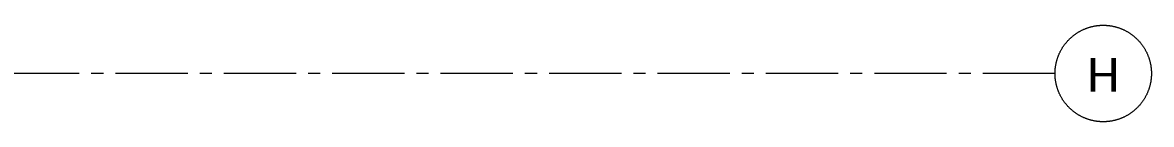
# Model space of a CAD drawing. Header units: millimetres. Extents: x -967280 to 3852, y 2833 to 1955156.
# Drawn here: x -492718 to -481004, y 413337 to 414337 of the extents above; entities that cross this region are included whole.
import ezdxf

# ---------------------------------------------------------------- set-up
doc = ezdxf.new("R2010")
doc.units = ezdxf.units.MM
doc.header["$LTSCALE"] = 1000
doc.linetypes.add('Columns_Structural070816$0$CENTER2', pattern=[1.125, 0.75, -0.125, 0.125, -0.125])
doc.linetypes.add('HRZN_Line-Ptrn-Sold', pattern=[9144001, 9144000, -1])
doc.layers.add('_N-DIM 3', color=7, linetype='Continuous')
doc.layers.add('A-AX-ATT-100', color=7, linetype='HRZN_Line-Ptrn-Sold', lineweight=18)
doc.layers.add('ST-000-AXIS', color=9, linetype='Columns_Structural070816$0$CENTER2', lineweight=9)
doc.styles.add('Calibri_2', font='calibri.ttf', dxfattribs={"height": 300})

# ---------------------------------------------------------------- blocks, each defined once
blk = doc.blocks.new('Grid - HRZN_G-Datm-Grid-Head-1554275-FIRST FLOOR FFL_1_')
at = {"layer": 'A-AX-ATT-100'}
blk.add_circle((0, 3.17e-14), 5.000000000000004, dxfattribs=at)
blk = doc.blocks.new('AXES-00')
at = {"layer": 'ST-000-AXIS'}
blk.add_line((575723.1772381836, 737039.7215643509), (505674.2525217133, 737039.7215643511), dxfattribs=at)
at = {"layer": 'A-AX-ATT-100', "xscale": 100.0000000000001, "yscale": 100.0000000000001, "zscale": 100.0000000000001, "rotation": 90}
blk.add_blockref('Grid - HRZN_G-Datm-Grid-Head-1554275-FIRST FLOOR FFL_1_', (576223.1772381836, 737039.7215643509), dxfattribs=at)
at = {"layer": 'A-AX-ATT-100', "linetype": 'Continuous', "lineweight": 13, "insert": (576054.163006091, 737201.0474115005), "char_height": 349.9999999999996, "width": 416.8774999999996, "attachment_point": 1, "style": 'Calibri_2'}
blk.add_mtext('H', dxfattribs=at)

msp = doc.modelspace()

# ---------------------------------------------------------------- block references
at = {"layer": '_N-DIM 3', "color": 6, "linetype": 'Continuous', "ltscale": 30}
msp.add_blockref('AXES-00', (-1057727.559510303, -323202.3534958721), dxfattribs=at)

doc.saveas('drawing.dxf')
